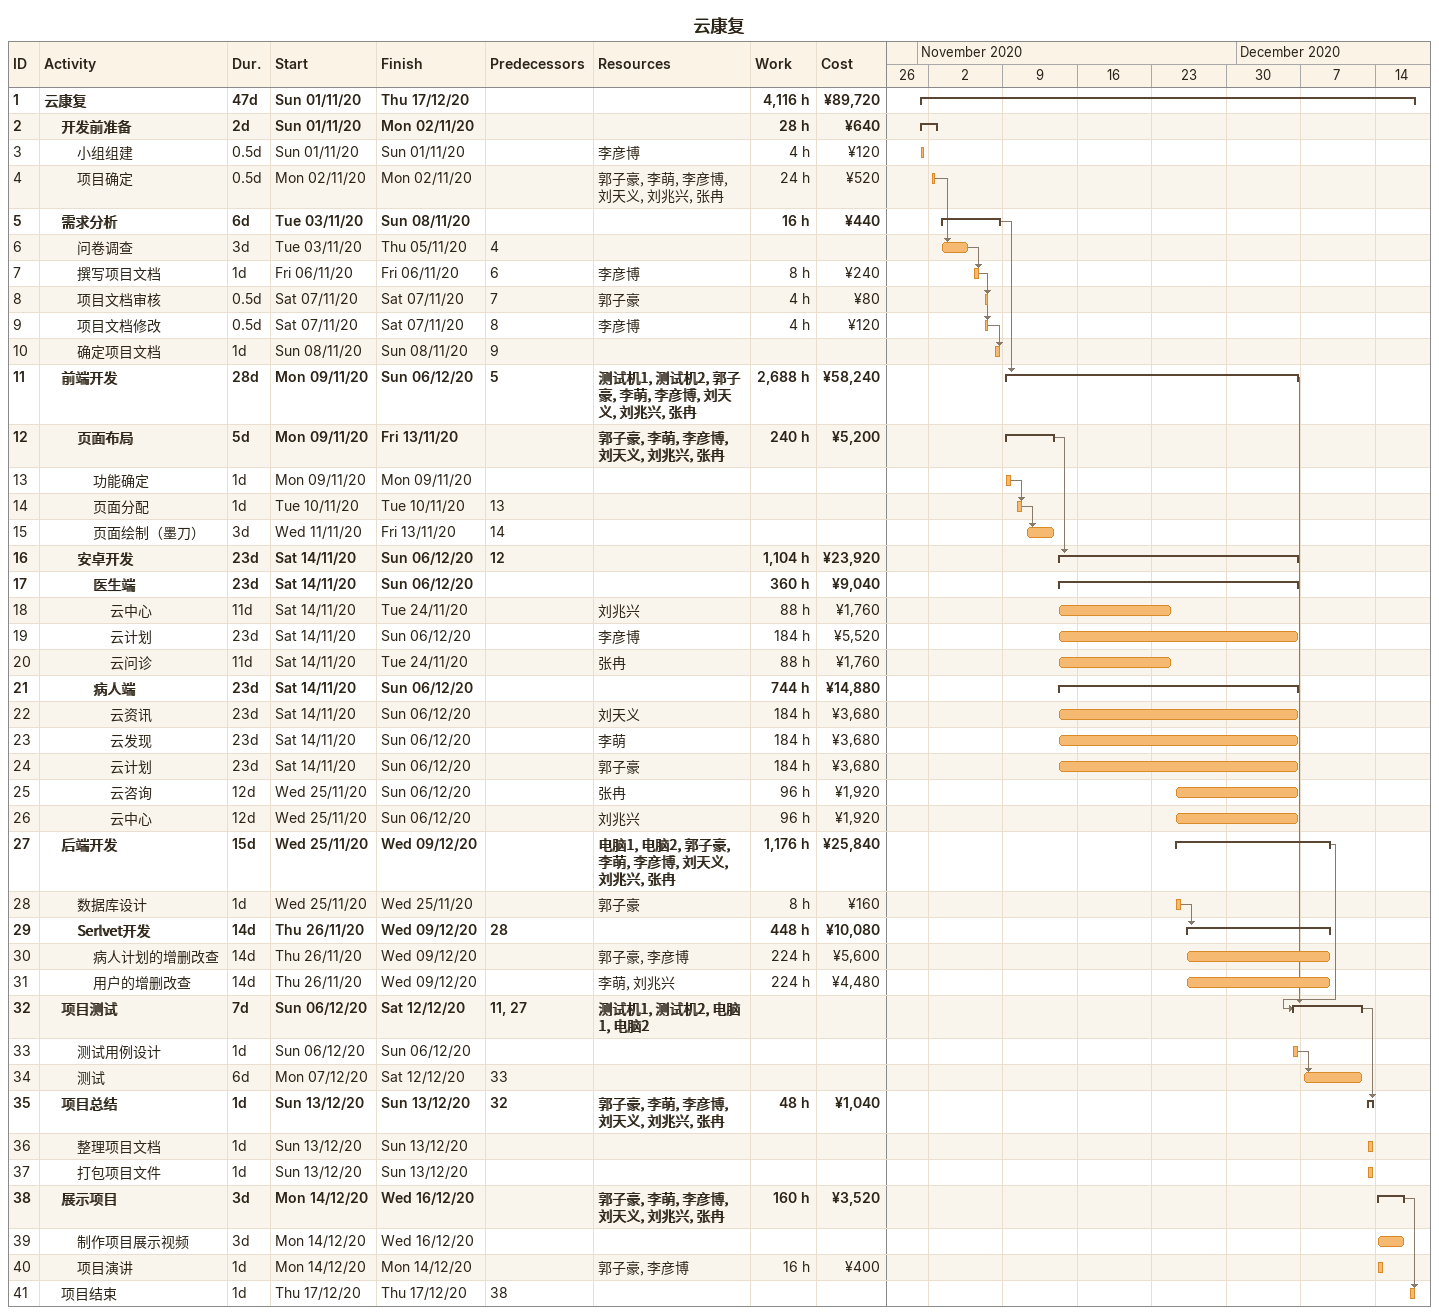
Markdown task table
云康复

| ID | Level | Task | Duration | Start | Finish | Predecessors | Resources | Work (h) | Cost (¥) |
|---|---|---|---|---|---|---|---|---|---|
| 1 | 1 | **云康复** | 47d | 2020-11-01 | 2020-12-17 |  |  | 4116 | 89720 |
| 2 | 2 | **开发前准备** | 2d | 2020-11-01 | 2020-11-02 |  |  | 28 | 640 |
| 3 | 3 | 小组组建 | 0.5d | 2020-11-01 | 2020-11-01 |  | 李彦博 | 4 | 120 |
| 4 | 3 | 项目确定 | 0.5d | 2020-11-02 | 2020-11-02 |  | 郭子豪, 李萌, 李彦博, 刘天义, 刘兆兴, 张冉 | 24 | 520 |
| 5 | 2 | **需求分析** | 6d | 2020-11-03 | 2020-11-08 |  |  | 16 | 440 |
| 6 | 3 | 问卷调查 | 3d | 2020-11-03 | 2020-11-05 | 4 |  |  |  |
| 7 | 3 | 撰写项目文档 | 1d | 2020-11-06 | 2020-11-06 | 6 | 李彦博 | 8 | 240 |
| 8 | 3 | 项目文档审核 | 0.5d | 2020-11-07 | 2020-11-07 | 7 | 郭子豪 | 4 | 80 |
| 9 | 3 | 项目文档修改 | 0.5d | 2020-11-07 | 2020-11-07 | 8 | 李彦博 | 4 | 120 |
| 10 | 3 | 确定项目文档 | 1d | 2020-11-08 | 2020-11-08 | 9 |  |  |  |
| 11 | 2 | **前端开发** | 28d | 2020-11-09 | 2020-12-06 | 5 | 测试机1, 测试机2, 郭子豪, 李萌, 李彦博, 刘天义, 刘兆兴, 张冉 | 2688 | 58240 |
| 12 | 3 | **页面布局** | 5d | 2020-11-09 | 2020-11-13 |  | 郭子豪, 李萌, 李彦博, 刘天义, 刘兆兴, 张冉 | 240 | 5200 |
| 13 | 4 | 功能确定 | 1d | 2020-11-09 | 2020-11-09 |  |  |  |  |
| 14 | 4 | 页面分配 | 1d | 2020-11-10 | 2020-11-10 | 13 |  |  |  |
| 15 | 4 | 页面绘制（墨刀） | 3d | 2020-11-11 | 2020-11-13 | 14 |  |  |  |
| 16 | 3 | **安卓开发** | 23d | 2020-11-14 | 2020-12-06 | 12 |  | 1104 | 23920 |
| 17 | 4 | **医生端** | 23d | 2020-11-14 | 2020-12-06 |  |  | 360 | 9040 |
| 18 | 5 | 云中心 | 11d | 2020-11-14 | 2020-11-24 |  | 刘兆兴 | 88 | 1760 |
| 19 | 5 | 云计划 | 23d | 2020-11-14 | 2020-12-06 |  | 李彦博 | 184 | 5520 |
| 20 | 5 | 云问诊 | 11d | 2020-11-14 | 2020-11-24 |  | 张冉 | 88 | 1760 |
| 21 | 4 | **病人端** | 23d | 2020-11-14 | 2020-12-06 |  |  | 744 | 14880 |
| 22 | 5 | 云资讯 | 23d | 2020-11-14 | 2020-12-06 |  | 刘天义 | 184 | 3680 |
| 23 | 5 | 云发现 | 23d | 2020-11-14 | 2020-12-06 |  | 李萌 | 184 | 3680 |
| 24 | 5 | 云计划 | 23d | 2020-11-14 | 2020-12-06 |  | 郭子豪 | 184 | 3680 |
| 25 | 5 | 云咨询 | 12d | 2020-11-25 | 2020-12-06 |  | 张冉 | 96 | 1920 |
| 26 | 5 | 云中心 | 12d | 2020-11-25 | 2020-12-06 |  | 刘兆兴 | 96 | 1920 |
| 27 | 2 | **后端开发** | 15d | 2020-11-25 | 2020-12-09 |  | 电脑1, 电脑2, 郭子豪, 李萌, 李彦博, 刘天义, 刘兆兴, 张冉 | 1176 | 25840 |
| 28 | 3 | 数据库设计 | 1d | 2020-11-25 | 2020-11-25 |  | 郭子豪 | 8 | 160 |
| 29 | 3 | **Serlvet开发** | 14d | 2020-11-26 | 2020-12-09 | 28 |  | 448 | 10080 |
| 30 | 4 | 病人计划的增删改查 | 14d | 2020-11-26 | 2020-12-09 |  | 郭子豪, 李彦博 | 224 | 5600 |
| 31 | 4 | 用户的增删改查 | 14d | 2020-11-26 | 2020-12-09 |  | 李萌, 刘兆兴 | 224 | 4480 |
| 32 | 2 | **项目测试** | 7d | 2020-12-06 | 2020-12-12 | 11, 27 | 测试机1, 测试机2, 电脑1, 电脑2 |  |  |
| 33 | 3 | 测试用例设计 | 1d | 2020-12-06 | 2020-12-06 |  |  |  |  |
| 34 | 3 | 测试 | 6d | 2020-12-07 | 2020-12-12 | 33 |  |  |  |
| 35 | 2 | **项目总结** | 1d | 2020-12-13 | 2020-12-13 | 32 | 郭子豪, 李萌, 李彦博, 刘天义, 刘兆兴, 张冉 | 48 | 1040 |
| 36 | 3 | 整理项目文档 | 1d | 2020-12-13 | 2020-12-13 |  |  |  |  |
| 37 | 3 | 打包项目文件 | 1d | 2020-12-13 | 2020-12-13 |  |  |  |  |
| 38 | 2 | **展示项目** | 3d | 2020-12-14 | 2020-12-16 |  | 郭子豪, 李萌, 李彦博, 刘天义, 刘兆兴, 张冉 | 160 | 3520 |
| 39 | 3 | 制作项目展示视频 | 3d | 2020-12-14 | 2020-12-16 |  |  |  |  |
| 40 | 3 | 项目演讲 | 1d | 2020-12-14 | 2020-12-14 |  | 郭子豪, 李彦博 | 16 | 400 |
| 41 | 2 | 项目结束 | 1d | 2020-12-17 | 2020-12-17 | 38 |  |  |  |
